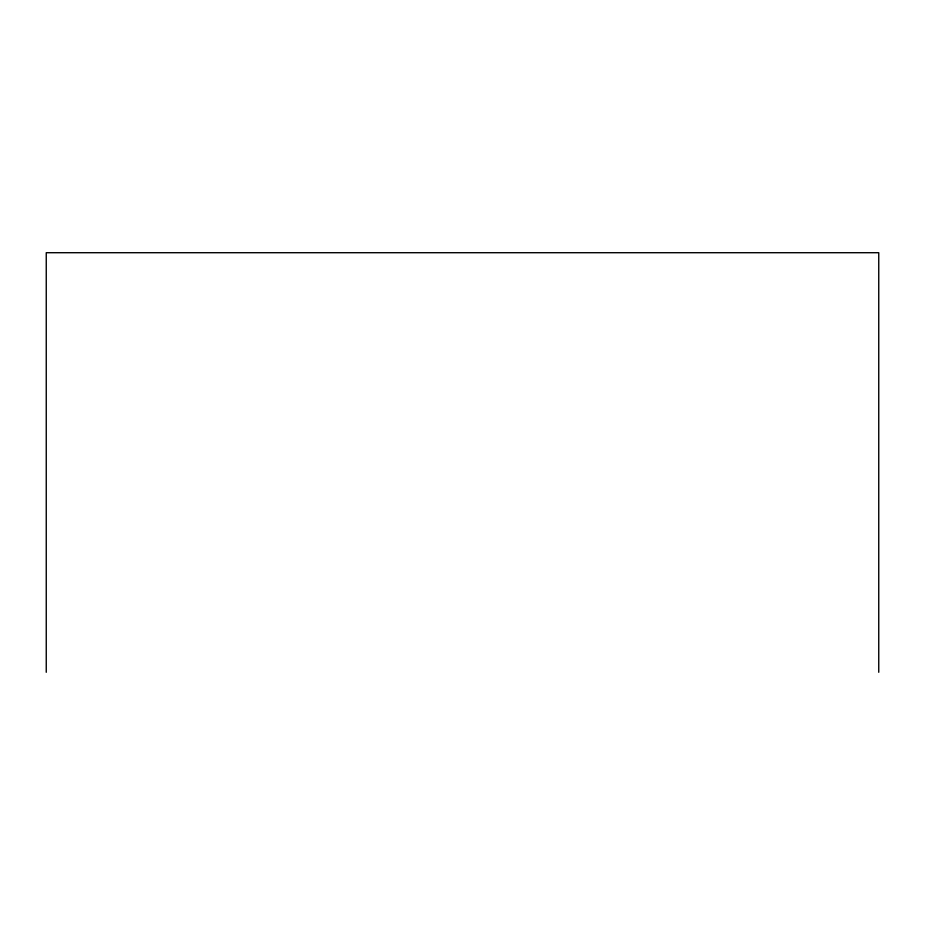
<?xml version="1.0" encoding="UTF-8"?>
<svg xmlns="http://www.w3.org/2000/svg" width="925" height="925" viewBox="0 0 925 925"><rect width="100%" height="100%" fill="white"/><g stroke="black" fill="none" stroke-linecap="round" stroke-linejoin="round"><path stroke-width="1.39" d="M878.75 672.29L878.75 252.71L46.25 252.71L46.25 672.29"/></g></svg>
